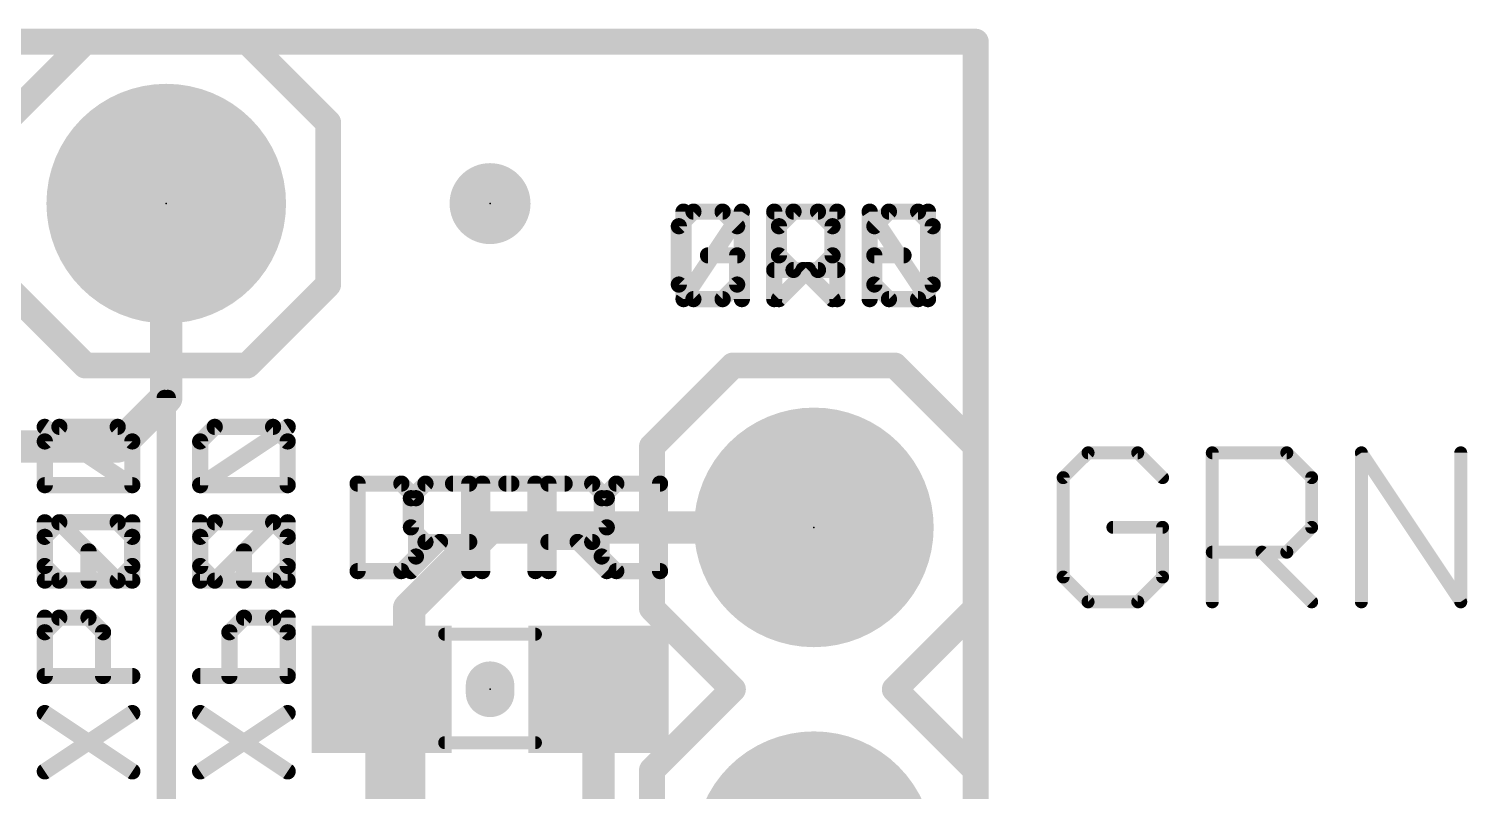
# Model space of a CAD drawing. Extents: x -3 to 111, y -18 to 20.
# Drawn here: x 35.75 to 47.04, y 14.44 to 20.42 of the extents above; entities that cross this region are included whole.
import ezdxf

# ---------------------------------------------------------------- set-up
doc = ezdxf.new("R2010")
doc.units = 0
for name, color, linetype in [('1', 12, 'CONTINUOUS'), ('16', 132, 'CONTINUOUS'), ('17', 110, 'CONTINUOUS'), ('20', 53, 'CONTINUOUS'), ('21', 41, 'CONTINUOUS'), ('22', 40, 'CONTINUOUS'), ('23', 53, 'CONTINUOUS'), ('51', 53, 'CONTINUOUS')]:
    doc.layers.add(name, color=color, linetype=linetype)

# ---------------------------------------------------------------- blocks, each defined once
blk = doc.blocks.new('RECT')
blk.add_solid([(-0.5, -0.5), (0.5, -0.5), (-0.5, 0.5), (0.5, 0.5)])
blk = doc.blocks.new('PIE')
at = {"const_width": 0.5}
blk.add_lwpolyline([(0, -0.25, 1), (0, 0.25, 1), (0, -0.25)], format="xyb", dxfattribs=at)
blk = doc.blocks.new('ROUNDP')
at = {"const_width": 0.5}
blk.add_lwpolyline([(0, -0.25, 1), (0, 0.25, 1), (0, -0.25)], format="xyb", dxfattribs=at)

msp = doc.modelspace()

# ---------------------------------------------------------------- linework, layer by layer
at = {"layer": '1'}
for points, const_width in [([(43.18, 20.32), (0, 20.32)], 0.2032), ([(43.18, 0), (43.18, 20.32)], 0.2032), ([(38.52, 15.24), (38.52, 12.739)], 0.254), ([(40.22, 15.24), (40.22, 14.185)], 0.254)]:
    msp.add_lwpolyline(points, dxfattribs=dict(at, const_width=const_width))
for points, const_width in [([(43.2308, 20.32, 1), (43.1292, 20.32)], 0.1016), ([(43.18, 20.2692, 1), (43.18, 20.3708)], 0.1016), ([(38.5835, 15.24, 1), (38.4565, 15.24)], 0.127), ([(40.2835, 15.24, 1), (40.1565, 15.24)], 0.127)]:
    msp.add_lwpolyline(points, format="xyb", dxfattribs=dict(at, const_width=const_width))
at = {"layer": '16'}
for points, const_width in [([(43.18, 20.32), (0, 20.32)], 0.2032), ([(43.18, 0), (43.18, 20.32)], 0.2032), ([(36.83, 17.526), (36.83, 19.05)], 0.254), ([(36.449, 17.145), (36.83, 17.526)], 0.254), ([(33.147, 17.145), (36.449, 17.145)], 0.254), ([(38.735, 15.875), (39.37, 16.51)], 0.254), ([(39.37, 16.51), (41.91, 16.51)], 0.254), ([(38.735, 11.303), (38.735, 15.875)], 0.254)]:
    msp.add_lwpolyline(points, dxfattribs=dict(at, const_width=const_width))
for points, const_width in [([(43.2308, 20.32, 1), (43.1292, 20.32)], 0.1016), ([(43.18, 20.2692, 1), (43.18, 20.3708)], 0.1016), ([(36.8935, 19.05, 1), (36.7665, 19.05)], 0.127), ([(36.8749, 17.4811, 1), (36.7851, 17.5709)], 0.127), ([(36.7665, 17.526, 1), (36.8935, 17.526)], 0.127), ([(36.449, 17.0815, 1), (36.449, 17.2085)], 0.127), ([(36.4041, 17.1899, 1), (36.4939, 17.1001)], 0.127), ([(39.37, 16.5735, 1), (39.37, 16.4465)], 0.127), ([(39.4149, 16.4651, 1), (39.3251, 16.5549)], 0.127), ([(41.91, 16.4465, 1), (41.91, 16.5735)], 0.127), ([(38.7985, 15.875, 1), (38.6715, 15.875)], 0.127), ([(38.6901, 15.9199, 1), (38.7799, 15.8301)], 0.127)]:
    msp.add_lwpolyline(points, format="xyb", dxfattribs=dict(at, const_width=const_width))
at = {"layer": '20', "const_width": 0.2032}
for points in [[(0, 20.32), (43.18, 20.32)], [(43.18, 20.32), (43.18, 0)]]:
    msp.add_lwpolyline(points, dxfattribs=at)
at = {"layer": '20', "const_width": 0.1016}
for points in [[(43.2308, 20.32, 1), (43.1292, 20.32)], [(43.18, 20.2692, 1), (43.18, 20.3708)]]:
    msp.add_lwpolyline(points, format="xyb", dxfattribs=at)
at = {"layer": '21'}
for points, const_width in [([(35.56, 19.685), (36.195, 20.32)], 0.2032), ([(36.195, 20.32), (37.465, 20.32)], 0.2032), ([(38.1, 19.685), (37.465, 20.32)], 0.2032), ([(38.1, 18.415), (38.1, 19.685)], 0.2032), ([(40.9653, 18.9871), (40.8509, 18.8727)], 0.127), ([(41.1941, 18.9871), (40.9653, 18.9871)], 0.127), ([(41.3085, 18.8727), (41.1941, 18.9871)], 0.127), ([(41.5993, 18.3007), (41.5993, 18.9871)], 0.127), ([(41.5993, 18.9871), (41.9425, 18.9871)], 0.127), ([(41.9425, 18.9871), (42.0569, 18.8727)], 0.127), ([(42.3477, 18.3007), (42.3477, 18.9871)], 0.127), ([(42.3477, 18.9871), (42.8053, 18.3007)], 0.127), ([(42.8053, 18.3007), (42.8053, 18.9871)], 0.127), ([(40.8509, 18.8727), (40.8509, 18.4151)], 0.127), ([(42.0569, 18.8727), (42.0569, 18.6439)], 0.127), ([(41.3085, 18.6439), (41.0797, 18.6439)], 0.127), ([(41.3085, 18.4151), (41.3085, 18.6439)], 0.127), ([(42.0569, 18.6439), (41.9425, 18.5295)], 0.127), ([(36.195, 17.78), (35.56, 18.415)], 0.2032), ([(37.465, 17.78), (38.1, 18.415)], 0.2032), ([(41.9425, 18.5295), (41.5993, 18.5295)], 0.127), ([(41.8281, 18.5295), (42.0569, 18.3007)], 0.127), ([(40.8509, 18.4151), (40.9653, 18.3007)], 0.127), ([(41.1941, 18.3007), (41.3085, 18.4151)], 0.127), ([(40.9653, 18.3007), (41.1941, 18.3007)], 0.127), ([(37.465, 17.78), (36.195, 17.78)], 0.2032), ([(41.275, 17.78), (40.64, 17.145)], 0.2032), ([(42.545, 17.78), (41.275, 17.78)], 0.2032), ([(43.18, 17.145), (42.545, 17.78)], 0.2032), ([(36.8427, 13.7839), (36.8427, 17.526)], 0.127), ([(36.5633, 16.8411), (35.8769, 17.2987)], 0.127), ([(37.2105, 17.2987), (37.0961, 17.1843)], 0.127), ([(37.6681, 17.2987), (37.2105, 17.2987)], 0.127), ([(37.7825, 17.1843), (37.6681, 17.2987)], 0.127), ([(37.0961, 17.1843), (37.0961, 16.8411)], 0.127), ([(37.7825, 16.8411), (37.7825, 17.1843)], 0.127), ([(40.64, 15.875), (40.64, 17.145)], 0.2032), ([(43.18, 17.145), (43.18, 15.875)], 0.2032), ([(37.0961, 16.8411), (37.7825, 16.8411)], 0.127), ([(38.3313, 16.8535), (38.3313, 16.1671)], 0.127), ([(38.6744, 16.8535), (38.3313, 16.8535)], 0.127), ([(38.7888, 16.7391), (38.6744, 16.8535)], 0.127), ([(39.0797, 16.8535), (39.5373, 16.8535)], 0.127), ([(39.3085, 16.1671), (39.3085, 16.8535)], 0.127), ([(39.8281, 16.1671), (39.8281, 16.8535)], 0.127), ([(39.8281, 16.8535), (40.1713, 16.8535)], 0.127), ([(40.1713, 16.8535), (40.2857, 16.7391)], 0.127), ([(38.7888, 16.2815), (38.7888, 16.7391)], 0.127), ([(40.2857, 16.7391), (40.2857, 16.5103)], 0.127), ([(35.8769, 16.4359), (35.9913, 16.5503)], 0.127), ([(35.9913, 16.5503), (36.4489, 16.5503)], 0.127), ([(36.4489, 16.0927), (35.9913, 16.5503)], 0.127), ([(36.4489, 16.5503), (36.5633, 16.4359)], 0.127), ([(37.0961, 16.5503), (37.0961, 16.0927)], 0.127), ([(37.7825, 16.0927), (37.7825, 16.5503)], 0.127), ([(35.8769, 16.2071), (35.8769, 16.4359)], 0.127), ([(36.5633, 16.4359), (36.5633, 16.2071)], 0.127), ([(40.2857, 16.5103), (40.1713, 16.3959)], 0.127), ([(37.4393, 16.0927), (37.4393, 16.3215)], 0.127), ([(40.1713, 16.3959), (39.8281, 16.3959)], 0.127), ([(40.0569, 16.3959), (40.2857, 16.1671)], 0.127), ([(35.9913, 16.0927), (35.8769, 16.2071)], 0.127), ([(36.5633, 16.2071), (36.4489, 16.0927)], 0.127), ([(38.6744, 16.1671), (38.7888, 16.2815)], 0.127), ([(36.4489, 16.0927), (35.9913, 16.0927)], 0.127), ([(37.0961, 16.0927), (37.7825, 16.0927)], 0.127), ([(38.3313, 16.1671), (38.6744, 16.1671)], 0.127), ([(41.275, 15.24), (40.64, 15.875)], 0.2032), ([(43.18, 15.875), (42.545, 15.24)], 0.2032), ([(35.8769, 15.6874), (35.9913, 15.8018)], 0.127), ([(35.9913, 15.8018), (36.2201, 15.8018)], 0.127), ([(36.2201, 15.8018), (36.3345, 15.6874)], 0.127), ([(37.7825, 15.3443), (37.7825, 15.8018)], 0.127), ([(35.8769, 15.3443), (35.8769, 15.6874)], 0.127), ([(36.3345, 15.6874), (36.3345, 15.3443)], 0.127), ([(39.37, 15.2679), (39.37, 15.2121)], 0.381), ([(36.5633, 15.3443), (35.8769, 15.3443)], 0.127), ([(37.0961, 15.3443), (37.7825, 15.3443)], 0.127), ([(40.64, 14.605), (41.275, 15.24)], 0.2032), ([(42.545, 15.24), (43.18, 14.605)], 0.2032), ([(37.0961, 14.5958), (37.7825, 15.0534)], 0.127), ([(37.0961, 15.0534), (37.7825, 14.5958)], 0.127), ([(40.64, 13.335), (40.64, 14.605)], 0.2032), ([(43.18, 14.605), (43.18, 13.335)], 0.2032)]:
    msp.add_lwpolyline(points, dxfattribs=dict(at, const_width=const_width))
for points, const_width in [([(36.195, 20.3708, 1), (36.195, 20.2692)], 0.1016), ([(36.2309, 20.2841, 1), (36.1591, 20.3559)], 0.1016), ([(37.5009, 20.3559, 1), (37.4291, 20.2841)], 0.1016), ([(37.465, 20.2692, 1), (37.465, 20.3708)], 0.1016), ([(38.1508, 19.685, 1), (38.0492, 19.685)], 0.1016), ([(38.0641, 19.6491, 1), (38.1359, 19.7209)], 0.1016), ([(40.9653, 19.0188, 1), (40.9653, 18.9553)], 0.0635), ([(40.9877, 18.9646, 1), (40.9428, 19.0095)], 0.0635), ([(41.2165, 19.0095, 1), (41.1716, 18.9646)], 0.0635), ([(41.1941, 18.9553, 1), (41.1941, 19.0188)], 0.0635), ([(41.631, 18.9871, 1), (41.5675, 18.9871)], 0.0635), ([(41.5993, 19.0188, 1), (41.5993, 18.9553)], 0.0635), ([(41.9649, 19.0095, 1), (41.92, 18.9646)], 0.0635), ([(41.9425, 18.9553, 1), (41.9425, 19.0188)], 0.0635), ([(42.3741, 19.0047, 1), (42.3213, 18.9695)], 0.0635), ([(42.3795, 18.9871, 1), (42.316, 18.9871)], 0.0635), ([(42.8371, 18.9871, 1), (42.7736, 18.9871)], 0.0635), ([(40.8826, 18.8727, 1), (40.8191, 18.8727)], 0.0635), ([(40.8284, 18.8951, 1), (40.8733, 18.8502)], 0.0635), ([(41.286, 18.8502, 1), (41.3309, 18.8951)], 0.0635), ([(42.0886, 18.8727, 1), (42.0251, 18.8727)], 0.0635), ([(42.0344, 18.8502, 1), (42.0793, 18.8951)], 0.0635), ([(41.0797, 18.6756, 1), (41.0797, 18.6121)], 0.0635), ([(41.3402, 18.6439, 1), (41.2767, 18.6439)], 0.0635), ([(41.3085, 18.6121, 1), (41.3085, 18.6756)], 0.0635), ([(42.0251, 18.6439, 1), (42.0886, 18.6439)], 0.0635), ([(42.0793, 18.6214, 1), (42.0344, 18.6663)], 0.0635), ([(38.1359, 18.3791, 1), (38.0641, 18.4509)], 0.1016), ([(41.5993, 18.5612, 1), (41.5993, 18.4977)], 0.0635), ([(41.8505, 18.5519, 1), (41.8056, 18.507)], 0.0635), ([(41.92, 18.5519, 1), (41.9649, 18.507)], 0.0635), ([(41.9425, 18.4977, 1), (41.9425, 18.5612)], 0.0635), ([(38.0492, 18.415, 1), (38.1508, 18.415)], 0.1016), ([(40.8191, 18.4151, 1), (40.8826, 18.4151)], 0.0635), ([(40.8733, 18.4375, 1), (40.8284, 18.3926)], 0.0635), ([(41.2767, 18.4151, 1), (41.3402, 18.4151)], 0.0635), ([(41.3309, 18.3926, 1), (41.286, 18.4375)], 0.0635), ([(40.9653, 18.3325, 1), (40.9653, 18.269)], 0.0635), ([(40.9428, 18.2782, 1), (40.9877, 18.3232)], 0.0635), ([(41.1716, 18.3232, 1), (41.2165, 18.2782)], 0.0635), ([(41.1941, 18.269, 1), (41.1941, 18.3325)], 0.0635), ([(41.5675, 18.3007, 1), (41.631, 18.3007)], 0.0635), ([(42.0344, 18.2782, 1), (42.0793, 18.3232)], 0.0635), ([(42.316, 18.3007, 1), (42.3795, 18.3007)], 0.0635), ([(42.7736, 18.3007, 1), (42.8371, 18.3007)], 0.0635), ([(42.7789, 18.2831, 1), (42.8317, 18.3183)], 0.0635), ([(36.195, 17.8308, 1), (36.195, 17.7292)], 0.1016), ([(36.1591, 17.7441, 1), (36.2309, 17.8159)], 0.1016), ([(37.4291, 17.8159, 1), (37.5009, 17.7441)], 0.1016), ([(37.465, 17.7292, 1), (37.465, 17.8308)], 0.1016), ([(41.275, 17.8308, 1), (41.275, 17.7292)], 0.1016), ([(41.3109, 17.7441, 1), (41.2391, 17.8159)], 0.1016), ([(42.5809, 17.8159, 1), (42.5091, 17.7441)], 0.1016), ([(42.545, 17.7292, 1), (42.545, 17.8308)], 0.1016), ([(36.8745, 17.526, 1), (36.8109, 17.526)], 0.0635), ([(35.8945, 17.3251, 1), (35.8593, 17.2723)], 0.0635), ([(37.2105, 17.3304, 1), (37.2105, 17.2669)], 0.0635), ([(37.233, 17.2762, 1), (37.1881, 17.3211)], 0.0635), ([(37.6906, 17.3211, 1), (37.6457, 17.2762)], 0.0635), ([(37.6681, 17.2669, 1), (37.6681, 17.3304)], 0.0635), ([(37.1279, 17.1843, 1), (37.0644, 17.1843)], 0.0635), ([(37.0737, 17.2067, 1), (37.1186, 17.1618)], 0.0635), ([(37.8143, 17.1843, 1), (37.7507, 17.1843)], 0.0635), ([(37.76, 17.1618, 1), (37.805, 17.2067)], 0.0635), ([(40.6908, 17.145, 1), (40.5892, 17.145)], 0.1016), ([(40.6041, 17.1809, 1), (40.6759, 17.1091)], 0.1016), ([(43.2308, 17.145, 1), (43.1292, 17.145)], 0.1016), ([(43.1441, 17.1091, 1), (43.2159, 17.1809)], 0.1016), ([(36.5457, 16.8147, 1), (36.5809, 16.8675)], 0.0635), ([(37.0961, 16.8728, 1), (37.0961, 16.8093)], 0.0635), ([(37.0644, 16.8411, 1), (37.1279, 16.8411)], 0.0635), ([(37.7507, 16.8411, 1), (37.8143, 16.8411)], 0.0635), ([(37.7825, 16.8093, 1), (37.7825, 16.8728)], 0.0635), ([(38.363, 16.8535, 1), (38.2995, 16.8535)], 0.0635), ([(38.3313, 16.8852, 1), (38.3313, 16.8217)], 0.0635), ([(38.6969, 16.8759, 1), (38.652, 16.831)], 0.0635), ([(38.6744, 16.8217, 1), (38.6744, 16.8852)], 0.0635), ([(39.0797, 16.8852, 1), (39.0797, 16.8217)], 0.0635), ([(39.3402, 16.8535, 1), (39.2767, 16.8535)], 0.0635), ([(39.5373, 16.8217, 1), (39.5373, 16.8852)], 0.0635), ([(39.8598, 16.8535, 1), (39.7963, 16.8535)], 0.0635), ([(39.8281, 16.8852, 1), (39.8281, 16.8217)], 0.0635), ([(40.1937, 16.8759, 1), (40.1488, 16.831)], 0.0635), ([(40.1713, 16.8217, 1), (40.1713, 16.8852)], 0.0635), ([(38.8206, 16.7391, 1), (38.7571, 16.7391)], 0.0635), ([(38.7664, 16.7166, 1), (38.8113, 16.7615)], 0.0635), ([(40.3174, 16.7391, 1), (40.2539, 16.7391)], 0.0635), ([(40.2632, 16.7166, 1), (40.3081, 16.7615)], 0.0635), ([(35.9913, 16.582, 1), (35.9913, 16.5185)], 0.0635), ([(36.0138, 16.5727, 1), (35.9689, 16.5278)], 0.0635), ([(36.0138, 16.5278, 1), (35.9689, 16.5727)], 0.0635), ([(36.4714, 16.5727, 1), (36.4265, 16.5278)], 0.0635), ([(36.4489, 16.5185, 1), (36.4489, 16.582)], 0.0635), ([(37.1279, 16.5503, 1), (37.0644, 16.5503)], 0.0635), ([(37.8143, 16.5503, 1), (37.7507, 16.5503)], 0.0635), ([(35.9087, 16.4359, 1), (35.8452, 16.4359)], 0.0635), ([(35.8545, 16.4583, 1), (35.8994, 16.4134)], 0.0635), ([(36.5951, 16.4359, 1), (36.5316, 16.4359)], 0.0635), ([(36.5408, 16.4134, 1), (36.5858, 16.4583)], 0.0635), ([(40.2539, 16.5103, 1), (40.3174, 16.5103)], 0.0635), ([(40.3081, 16.4878, 1), (40.2632, 16.5327)], 0.0635), ([(37.4711, 16.3215, 1), (37.4076, 16.3215)], 0.0635), ([(39.8281, 16.4276, 1), (39.8281, 16.3641)], 0.0635), ([(40.0793, 16.4183, 1), (40.0344, 16.3734)], 0.0635), ([(40.1488, 16.4183, 1), (40.1937, 16.3734)], 0.0635), ([(40.1713, 16.3641, 1), (40.1713, 16.4276)], 0.0635), ([(35.8994, 16.2295, 1), (35.8545, 16.1846)], 0.0635), ([(36.5858, 16.1846, 1), (36.5408, 16.2295)], 0.0635), ([(38.7571, 16.2815, 1), (38.8206, 16.2815)], 0.0635), ([(38.8113, 16.259, 1), (38.7664, 16.3039)], 0.0635), ([(35.8452, 16.2071, 1), (35.9087, 16.2071)], 0.0635), ([(35.9913, 16.1244, 1), (35.9913, 16.0609)], 0.0635), ([(35.9689, 16.0702, 1), (36.0138, 16.1151)], 0.0635), ([(36.4265, 16.1151, 1), (36.4714, 16.0702)], 0.0635), ([(36.4265, 16.0702, 1), (36.4714, 16.1151)], 0.0635), ([(36.4489, 16.0609, 1), (36.4489, 16.1244)], 0.0635), ([(36.5316, 16.2071, 1), (36.5951, 16.2071)], 0.0635), ([(37.0961, 16.1244, 1), (37.0961, 16.0609)], 0.0635), ([(37.7825, 16.0609, 1), (37.7825, 16.1244)], 0.0635), ([(38.2995, 16.1671, 1), (38.363, 16.1671)], 0.0635), ([(38.3313, 16.1989, 1), (38.3313, 16.1354)], 0.0635), ([(38.652, 16.1896, 1), (38.6969, 16.1446)], 0.0635), ([(38.6744, 16.1354, 1), (38.6744, 16.1989)], 0.0635), ([(39.2767, 16.1671, 1), (39.3402, 16.1671)], 0.0635), ([(39.7963, 16.1671, 1), (39.8598, 16.1671)], 0.0635), ([(40.2632, 16.1446, 1), (40.3081, 16.1896)], 0.0635), ([(37.0644, 16.0927, 1), (37.1279, 16.0927)], 0.0635), ([(37.4076, 16.0927, 1), (37.4711, 16.0927)], 0.0635), ([(37.7507, 16.0927, 1), (37.8143, 16.0927)], 0.0635), ([(40.6759, 15.9109, 1), (40.6041, 15.8391)], 0.1016), ([(40.5892, 15.875, 1), (40.6908, 15.875)], 0.1016), ([(43.1292, 15.875, 1), (43.2308, 15.875)], 0.1016), ([(43.2159, 15.8391, 1), (43.1441, 15.9109)], 0.1016), ([(35.9913, 15.8336, 1), (35.9913, 15.7701)], 0.0635), ([(36.0138, 15.7794, 1), (35.9689, 15.8243)], 0.0635), ([(36.2426, 15.8243, 1), (36.1977, 15.7794)], 0.0635), ([(36.2201, 15.7701, 1), (36.2201, 15.8336)], 0.0635), ([(37.8143, 15.8018, 1), (37.7507, 15.8018)], 0.0635), ([(35.9087, 15.6874, 1), (35.8452, 15.6874)], 0.0635), ([(35.8545, 15.7099, 1), (35.8994, 15.665)], 0.0635), ([(36.3663, 15.6874, 1), (36.3028, 15.6874)], 0.0635), ([(36.3121, 15.665, 1), (36.357, 15.7099)], 0.0635), ([(39.4653, 15.2679, 1), (39.2748, 15.2679)], 0.1905), ([(35.8769, 15.376, 1), (35.8769, 15.3125)], 0.0635), ([(35.8452, 15.3443, 1), (35.9087, 15.3443)], 0.0635), ([(36.3028, 15.3443, 1), (36.3663, 15.3443)], 0.0635), ([(36.5633, 15.3125, 1), (36.5633, 15.376)], 0.0635), ([(37.0961, 15.376, 1), (37.0961, 15.3125)], 0.0635), ([(37.7507, 15.3443, 1), (37.8143, 15.3443)], 0.0635), ([(37.7825, 15.3125, 1), (37.7825, 15.376)], 0.0635), ([(39.2748, 15.2121, 1), (39.4653, 15.2121)], 0.1905), ([(41.3109, 15.2041, 1), (41.2391, 15.2759)], 0.1016), ([(41.2391, 15.2041, 1), (41.3109, 15.2759)], 0.1016), ([(42.5809, 15.2759, 1), (42.5091, 15.2041)], 0.1016), ([(42.5091, 15.2759, 1), (42.5809, 15.2041)], 0.1016), ([(37.1137, 15.0798, 1), (37.0785, 15.027)], 0.0635), ([(37.8001, 15.027, 1), (37.7649, 15.0798)], 0.0635), ([(40.6908, 14.605, 1), (40.5892, 14.605)], 0.1016), ([(40.6041, 14.6409, 1), (40.6759, 14.5691)], 0.1016), ([(43.2308, 14.605, 1), (43.1292, 14.605)], 0.1016), ([(43.1441, 14.5691, 1), (43.2159, 14.6409)], 0.1016), ([(37.0785, 14.6223, 1), (37.1137, 14.5694)], 0.0635), ([(37.7649, 14.5694, 1), (37.8001, 14.6223)], 0.0635)]:
    msp.add_lwpolyline(points, format="xyb", dxfattribs=dict(at, const_width=const_width))
at = {"layer": '22', "const_width": 0.0635}
for points in [[(40.9195, 18.9871, 1), (40.8559, 18.9871)], [(41.377, 18.9871, 1), (41.3135, 18.9871)], [(41.3717, 18.9695, 1), (41.3189, 19.0047)], [(41.7505, 19.0188, 1), (41.7505, 18.9553)], [(41.773, 18.9646, 1), (41.7281, 19.0095)], [(42.1255, 18.9871, 1), (42.062, 18.9871)], [(42.0937, 18.9553, 1), (42.0937, 19.0188)], [(42.4989, 19.0188, 1), (42.4989, 18.9553)], [(42.5214, 18.9646, 1), (42.4765, 19.0095)], [(42.7502, 19.0095, 1), (42.7053, 18.9646)], [(42.7277, 18.9553, 1), (42.7277, 19.0188)], [(41.6679, 18.8727, 1), (41.6044, 18.8727)], [(41.6137, 18.8951, 1), (41.6586, 18.8502)], [(42.3621, 18.8951, 1), (42.407, 18.8502)], [(42.8739, 18.8727, 1), (42.8104, 18.8727)], [(42.8197, 18.8502, 1), (42.8646, 18.8951)], [(41.6044, 18.6439, 1), (41.6679, 18.6439)], [(41.6586, 18.6663, 1), (41.6137, 18.6214)], [(42.4163, 18.6439, 1), (42.3528, 18.6439)], [(42.3845, 18.6756, 1), (42.3845, 18.6121)], [(42.6133, 18.6121, 1), (42.6133, 18.6756)], [(41.7505, 18.5612, 1), (41.7505, 18.4977)], [(41.7281, 18.507, 1), (41.773, 18.5519)], [(41.8874, 18.507, 1), (41.8425, 18.5519)], [(42.0937, 18.4977, 1), (42.0937, 18.5612)], [(42.3528, 18.4151, 1), (42.4163, 18.4151)], [(42.407, 18.4375, 1), (42.3621, 18.3926)], [(42.8104, 18.4151, 1), (42.8739, 18.4151)], [(42.8646, 18.3926, 1), (42.8197, 18.4375)], [(40.8559, 18.3007, 1), (40.9195, 18.3007)], [(40.8613, 18.3183, 1), (40.9141, 18.2831)], [(41.3135, 18.3007, 1), (41.377, 18.3007)], [(41.6137, 18.3232, 1), (41.6586, 18.2782)], [(42.062, 18.3007, 1), (42.1255, 18.3007)], [(42.4989, 18.3325, 1), (42.4989, 18.269)], [(42.4765, 18.2782, 1), (42.5214, 18.3232)], [(42.7053, 18.3232, 1), (42.7502, 18.2782)], [(42.7277, 18.269, 1), (42.7277, 18.3325)], [(36.8491, 17.526, 1), (36.7856, 17.526)], [(35.9919, 17.3304, 1), (35.9919, 17.2669)], [(36.0143, 17.2762, 1), (35.9694, 17.3211)], [(36.4719, 17.3211, 1), (36.427, 17.2762)], [(36.4495, 17.2669, 1), (36.4495, 17.3304)], [(37.8007, 17.2723, 1), (37.7655, 17.3251)], [(35.9093, 17.1843, 1), (35.8458, 17.1843)], [(35.855, 17.2067, 1), (35.9, 17.1618)], [(36.5956, 17.1843, 1), (36.5321, 17.1843)], [(36.5414, 17.1618, 1), (36.5863, 17.2067)], [(35.8775, 16.8728, 1), (35.8775, 16.8093)], [(35.8458, 16.8411, 1), (35.9093, 16.8411)], [(36.5321, 16.8411, 1), (36.5956, 16.8411)], [(36.5639, 16.8093, 1), (36.5639, 16.8728)], [(37.0791, 16.8675, 1), (37.1143, 16.8147)], [(38.8635, 16.8852, 1), (38.8635, 16.8217)], [(38.8859, 16.831, 1), (38.841, 16.8759)], [(39.2384, 16.8535, 1), (39.1749, 16.8535)], [(39.2067, 16.8217, 1), (39.2067, 16.8852)], [(39.4975, 16.8852, 1), (39.4975, 16.8217)], [(39.758, 16.8535, 1), (39.6945, 16.8535)], [(39.9551, 16.8217, 1), (39.9551, 16.8852)], [(40.3603, 16.8852, 1), (40.3603, 16.8217)], [(40.3828, 16.831, 1), (40.3379, 16.8759)], [(40.7353, 16.8535, 1), (40.6718, 16.8535)], [(40.7035, 16.8217, 1), (40.7035, 16.8852)], [(38.7808, 16.7391, 1), (38.7173, 16.7391)], [(38.7266, 16.7615, 1), (38.7715, 16.7166)], [(40.2777, 16.7391, 1), (40.2142, 16.7391)], [(40.2235, 16.7615, 1), (40.2684, 16.7166)], [(35.9093, 16.5503, 1), (35.8458, 16.5503)], [(36.5956, 16.5503, 1), (36.5321, 16.5503)], [(37.2111, 16.582, 1), (37.2111, 16.5185)], [(37.2335, 16.5278, 1), (37.1886, 16.5727)], [(37.6911, 16.5727, 1), (37.6462, 16.5278)], [(37.6911, 16.5278, 1), (37.6462, 16.5727)], [(37.6687, 16.5185, 1), (37.6687, 16.582)], [(37.1285, 16.4359, 1), (37.0649, 16.4359)], [(37.0742, 16.4583, 1), (37.1192, 16.4134)], [(37.8148, 16.4359, 1), (37.7513, 16.4359)], [(37.7606, 16.4134, 1), (37.8055, 16.4583)], [(38.7173, 16.5103, 1), (38.7808, 16.5103)], [(38.7715, 16.5327, 1), (38.7266, 16.4878)], [(36.2524, 16.3215, 1), (36.1889, 16.3215)], [(38.8635, 16.4276, 1), (38.8635, 16.3641)], [(38.841, 16.3734, 1), (38.8859, 16.4183)], [(39.0003, 16.3734, 1), (38.9554, 16.4183)], [(39.2067, 16.3641, 1), (39.2067, 16.4276)], [(37.1192, 16.2295, 1), (37.0742, 16.1846)], [(37.8055, 16.1846, 1), (37.7606, 16.2295)], [(40.2142, 16.2815, 1), (40.2777, 16.2815)], [(40.2684, 16.3039, 1), (40.2235, 16.259)], [(35.8775, 16.1244, 1), (35.8775, 16.0609)], [(36.5639, 16.0609, 1), (36.5639, 16.1244)], [(37.0649, 16.2071, 1), (37.1285, 16.2071)], [(37.2111, 16.1244, 1), (37.2111, 16.0609)], [(37.1886, 16.1151, 1), (37.2335, 16.0702)], [(37.1886, 16.0702, 1), (37.2335, 16.1151)], [(37.6462, 16.1151, 1), (37.6911, 16.0702)], [(37.6687, 16.0609, 1), (37.6687, 16.1244)], [(37.7513, 16.2071, 1), (37.8148, 16.2071)], [(38.7266, 16.1896, 1), (38.7715, 16.1446)], [(39.1749, 16.1671, 1), (39.2384, 16.1671)], [(39.6945, 16.1671, 1), (39.758, 16.1671)], [(40.3603, 16.1989, 1), (40.3603, 16.1354)], [(40.3379, 16.1446, 1), (40.3828, 16.1896)], [(40.6718, 16.1671, 1), (40.7353, 16.1671)], [(40.7035, 16.1354, 1), (40.7035, 16.1989)], [(35.8458, 16.0927, 1), (35.9093, 16.0927)], [(36.1889, 16.0927, 1), (36.2524, 16.0927)], [(36.5321, 16.0927, 1), (36.5956, 16.0927)], [(35.9093, 15.8018, 1), (35.8458, 15.8018)], [(37.4399, 15.8336, 1), (37.4399, 15.7701)], [(37.4623, 15.7794, 1), (37.4174, 15.8243)], [(37.6911, 15.8243, 1), (37.6462, 15.7794)], [(37.6687, 15.7701, 1), (37.6687, 15.8336)], [(37.3572, 15.6874, 1), (37.2937, 15.6874)], [(37.303, 15.7099, 1), (37.3479, 15.665)], [(37.8148, 15.6874, 1), (37.7513, 15.6874)], [(37.7606, 15.665, 1), (37.8055, 15.7099)], [(35.8775, 15.376, 1), (35.8775, 15.3125)], [(35.8458, 15.3443, 1), (35.9093, 15.3443)], [(36.5639, 15.3125, 1), (36.5639, 15.376)], [(37.0967, 15.376, 1), (37.0967, 15.3125)], [(37.2937, 15.3443, 1), (37.3572, 15.3443)], [(37.7513, 15.3443, 1), (37.8148, 15.3443)], [(37.7831, 15.3125, 1), (37.7831, 15.376)], [(35.8951, 15.0798, 1), (35.8599, 15.027)], [(36.5815, 15.027, 1), (36.5463, 15.0798)], [(35.8599, 14.6223, 1), (35.8951, 14.5694)], [(36.5463, 14.5694, 1), (36.5815, 14.6223)]]:
    msp.add_lwpolyline(points, format="xyb", dxfattribs=at)
at = {"layer": '22', "const_width": 0.127}
for points in [[(41.3453, 18.9871), (40.8877, 18.3007)], [(40.8877, 18.3007), (40.8877, 18.9871)], [(41.3453, 18.3007), (41.3453, 18.9871)], [(41.7505, 18.9871), (41.6361, 18.8727)], [(42.0937, 18.9871), (41.7505, 18.9871)], [(42.0937, 18.3007), (42.0937, 18.9871)], [(42.3845, 18.8727), (42.4989, 18.9871)], [(42.4989, 18.9871), (42.7277, 18.9871)], [(42.7277, 18.9871), (42.8421, 18.8727)], [(41.6361, 18.8727), (41.6361, 18.6439)], [(42.8421, 18.8727), (42.8421, 18.4151)], [(41.6361, 18.6439), (41.7505, 18.5295)], [(42.3845, 18.4151), (42.3845, 18.6439)], [(42.3845, 18.6439), (42.6133, 18.6439)], [(41.8649, 18.5295), (41.6361, 18.3007)], [(41.7505, 18.5295), (42.0937, 18.5295)], [(42.4989, 18.3007), (42.3845, 18.4151)], [(42.8421, 18.4151), (42.7277, 18.3007)], [(42.7277, 18.3007), (42.4989, 18.3007)], [(36.8173, 13.7839), (36.8173, 17.526)], [(35.8775, 17.1843), (35.9919, 17.2987)], [(35.9919, 17.2987), (36.4495, 17.2987)], [(36.4495, 17.2987), (36.5639, 17.1843)], [(37.0967, 16.8411), (37.7831, 17.2987)], [(35.8775, 16.8411), (35.8775, 17.1843)], [(36.5639, 17.1843), (36.5639, 16.8411)], [(36.5639, 16.8411), (35.8775, 16.8411)], [(38.8635, 16.8535), (38.7491, 16.7391)], [(39.2067, 16.8535), (38.8635, 16.8535)], [(39.2067, 16.1671), (39.2067, 16.8535)], [(39.9551, 16.8535), (39.4975, 16.8535)], [(39.7263, 16.1671), (39.7263, 16.8535)], [(40.2459, 16.7391), (40.3603, 16.8535)], [(40.3603, 16.8535), (40.7035, 16.8535)], [(40.7035, 16.8535), (40.7035, 16.1671)], [(38.7491, 16.7391), (38.7491, 16.5103)], [(40.2459, 16.2815), (40.2459, 16.7391)], [(35.8775, 16.0927), (35.8775, 16.5503)], [(36.5639, 16.5503), (36.5639, 16.0927)], [(37.2111, 16.5503), (37.0967, 16.4359)], [(37.6687, 16.5503), (37.2111, 16.5503)], [(37.2111, 16.0927), (37.6687, 16.5503)], [(37.7831, 16.4359), (37.6687, 16.5503)], [(37.0967, 16.4359), (37.0967, 16.2071)], [(37.7831, 16.2071), (37.7831, 16.4359)], [(38.7491, 16.5103), (38.8635, 16.3959)], [(36.2207, 16.0927), (36.2207, 16.3215)], [(38.9779, 16.3959), (38.7491, 16.1671)], [(38.8635, 16.3959), (39.2067, 16.3959)], [(37.0967, 16.2071), (37.2111, 16.0927)], [(37.6687, 16.0927), (37.7831, 16.2071)], [(40.3603, 16.1671), (40.2459, 16.2815)], [(36.5639, 16.0927), (35.8775, 16.0927)], [(37.2111, 16.0927), (37.6687, 16.0927)], [(40.7035, 16.1671), (40.3603, 16.1671)], [(35.8775, 15.3443), (35.8775, 15.8018)], [(37.4399, 15.8018), (37.3255, 15.6874)], [(37.6687, 15.8018), (37.4399, 15.8018)], [(37.7831, 15.6874), (37.6687, 15.8018)], [(37.3255, 15.6874), (37.3255, 15.3443)], [(37.7831, 15.3443), (37.7831, 15.6874)], [(36.5639, 15.3443), (35.8775, 15.3443)], [(37.0967, 15.3443), (37.7831, 15.3443)], [(36.5639, 14.5958), (35.8775, 15.0534)], [(36.5639, 15.0534), (35.8775, 14.5958)]]:
    msp.add_lwpolyline(points, dxfattribs=at)
at = {"layer": '23'}
for p in [(36.83, 19.05), (39.37, 19.05), (41.91, 16.51), (39.37, 15.24)]:
    msp.add_point(p, dxfattribs=at)
at = {"layer": '51', "const_width": 0.1016}
for points in [[(44.0607, 17.0952), (43.8658, 16.9003)], [(44.4505, 17.0952), (44.0607, 17.0952)], [(44.6454, 16.9003), (44.4505, 17.0952)], [(45.0352, 15.9258), (45.0352, 17.0952)], [(45.0352, 17.0952), (45.6199, 17.0952)], [(45.6199, 17.0952), (45.8148, 16.9003)], [(46.2046, 15.9258), (46.2046, 17.0952)], [(46.2046, 17.0952), (46.9842, 15.9258)], [(46.9842, 15.9258), (46.9842, 17.0952)], [(43.8658, 16.9003), (43.8658, 16.1207)], [(45.8148, 16.9003), (45.8148, 16.5105)], [(44.6454, 16.5105), (44.2556, 16.5105)], [(44.6454, 16.1207), (44.6454, 16.5105)], [(45.8148, 16.5105), (45.6199, 16.3156)], [(45.6199, 16.3156), (45.0352, 16.3156)], [(45.425, 16.3156), (45.8148, 15.9258)], [(43.8658, 16.1207), (44.0607, 15.9258)], [(44.4505, 15.9258), (44.6454, 16.1207)], [(44.0607, 15.9258), (44.4505, 15.9258)], [(39.014, 15.672), (39.726, 15.672)], [(39.014, 14.821), (39.726, 14.821)]]:
    msp.add_lwpolyline(points, dxfattribs=at)
at = {"layer": '51', "const_width": 0.0508}
for points in [[(44.0607, 17.1206, 1), (44.0607, 17.0698)], [(44.0787, 17.0772, 1), (44.0427, 17.1132)], [(44.4685, 17.1132, 1), (44.4325, 17.0772)], [(44.4505, 17.0698, 1), (44.4505, 17.1206)], [(45.0606, 17.0952, 1), (45.0098, 17.0952)], [(45.0352, 17.1206, 1), (45.0352, 17.0698)], [(45.6379, 17.1132, 1), (45.6019, 17.0772)], [(45.6199, 17.0698, 1), (45.6199, 17.1206)], [(46.23, 17.0952, 1), (46.1792, 17.0952)], [(46.2257, 17.1093, 1), (46.1835, 17.0811)], [(47.0096, 17.0952, 1), (46.9588, 17.0952)], [(43.8478, 16.9183, 1), (43.8838, 16.8823)], [(43.8912, 16.9003, 1), (43.8404, 16.9003)], [(44.6274, 16.8823, 1), (44.6634, 16.9183)], [(45.8402, 16.9003, 1), (45.7894, 16.9003)], [(45.7968, 16.8823, 1), (45.8328, 16.9183)], [(44.2556, 16.5359, 1), (44.2556, 16.4851)], [(44.6708, 16.5105, 1), (44.62, 16.5105)], [(44.6454, 16.4851, 1), (44.6454, 16.5359)], [(45.7894, 16.5105, 1), (45.8402, 16.5105)], [(45.8328, 16.4925, 1), (45.7968, 16.5285)], [(45.0352, 16.341, 1), (45.0352, 16.2902)], [(45.443, 16.3336, 1), (45.407, 16.2976)], [(45.6199, 16.2902, 1), (45.6199, 16.341)], [(45.6019, 16.3336, 1), (45.6379, 16.2976)], [(43.8838, 16.1387, 1), (43.8478, 16.1027)], [(43.8404, 16.1207, 1), (43.8912, 16.1207)], [(44.62, 16.1207, 1), (44.6708, 16.1207)], [(44.6634, 16.1027, 1), (44.6274, 16.1387)], [(44.0607, 15.9512, 1), (44.0607, 15.9004)], [(44.0427, 15.9078, 1), (44.0787, 15.9438)], [(44.4325, 15.9438, 1), (44.4685, 15.9078)], [(44.4505, 15.9004, 1), (44.4505, 15.9512)], [(45.0098, 15.9258, 1), (45.0606, 15.9258)], [(45.7968, 15.9078, 1), (45.8328, 15.9438)], [(46.1792, 15.9258, 1), (46.23, 15.9258)], [(46.9588, 15.9258, 1), (47.0096, 15.9258)], [(46.9631, 15.9117, 1), (47.0053, 15.9399)], [(39.014, 15.6974, 1), (39.014, 15.6466)], [(39.726, 15.6466, 1), (39.726, 15.6974)], [(39.014, 14.8464, 1), (39.014, 14.7956)], [(39.726, 14.7956, 1), (39.726, 14.8464)]]:
    msp.add_lwpolyline(points, format="xyb", dxfattribs=at)

# ---------------------------------------------------------------- block references
at = {"layer": '1', "xscale": 0.635, "yscale": 0.635}
msp.add_blockref('PIE', (39.37, 19.05), dxfattribs=at)
at = {"layer": '1', "xscale": 1.1}
for p in [(38.52, 15.24), (40.22, 15.24)]:
    msp.add_blockref('RECT', p, dxfattribs=at)
at = {"layer": '17', "xscale": 1.8796, "yscale": 1.8796, "rotation": 270}
msp.add_blockref('ROUNDP', (36.83, 19.05), dxfattribs=at)
msp.add_blockref('ROUNDP', (36.83, 19.05), dxfattribs=at)
at = {"layer": '17', "xscale": 1.8796, "yscale": 1.8796}
for p in [(41.91, 16.51), (41.91, 16.51), (41.91, 13.97), (41.91, 13.97)]:
    msp.add_blockref('ROUNDP', p, dxfattribs=at)
at = {"layer": '51', "xscale": 0.508, "yscale": 0.508}
for p, rotation in [((36.83, 19.05), 180), ((41.91, 16.51), 270)]:
    msp.add_blockref('RECT', p, dxfattribs=dict(at, rotation=rotation))
at = {"layer": '51', "xscale": 0.5001, "yscale": 0.95}
for p in [(38.7818, 15.2451), (39.9503, 15.2451)]:
    msp.add_blockref('RECT', p, dxfattribs=at)

doc.saveas('drawing.dxf')
